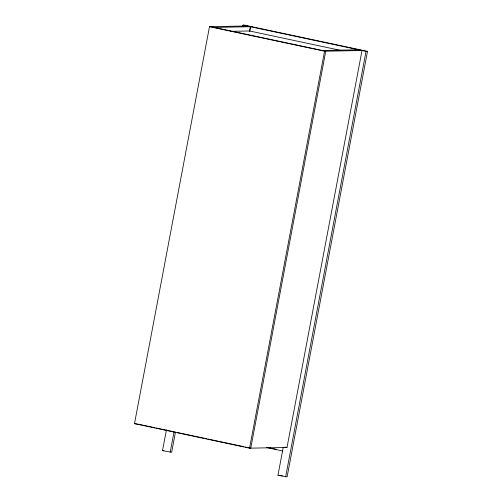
<?xml version="1.0" encoding="UTF-8"?>
<svg xmlns="http://www.w3.org/2000/svg" width="502" height="502" viewBox="0 0 502 502"><rect width="100%" height="100%" fill="white"/><g stroke="black" fill="none" stroke-linecap="round" stroke-linejoin="round"><path stroke-width="0.75" d="M209.497 26.688L324.562 51.223L362.011 50.52L287.006 447.47L249.557 448.173L134.492 423.638L209.497 26.688L246.94 25.985M175.436 432.247L171.659 452.252L162.51 450.645L166.438 429.869M242.623 26.669L242.918 25.125L244.386 25.1L367.508 51.355L287.106 476.875L277.964 475.262L283.253 447.263M249.525 31.337L250.391 26.725L214.153 27.403M170.184 452.283L173.962 432.278M249.714 31.381L250.586 26.763L252.06 26.738M249.557 448.173L324.562 51.223M285.632 476.9L366.033 51.38L367.508 51.355M230.311 31.337L249.588 30.98L340.877 50.445M358.365 49.748L359.84 49.717M322.315 50.47L358.553 49.786M134.492 423.638L138.458 424.203M162.51 450.645L163.985 450.62M277.964 475.262L282.507 475.89M242.918 25.125L366.033 51.38M210.702 26.669L325.767 51.204L250.762 448.154L245.39 447.006M284.935 447.031L287.006 447.47M267.98 447.495L271.036 448.148M272.567 448.474L276.389 449.29M266.506 447.527L282.557 450.947M139.531 424.435L154.873 427.704M156.022 427.949L175.587 432.122M177.118 432.448L206.655 438.748M207.803 438.993L223.145 442.262M224.3 442.507L243.859 446.68"/></g></svg>
